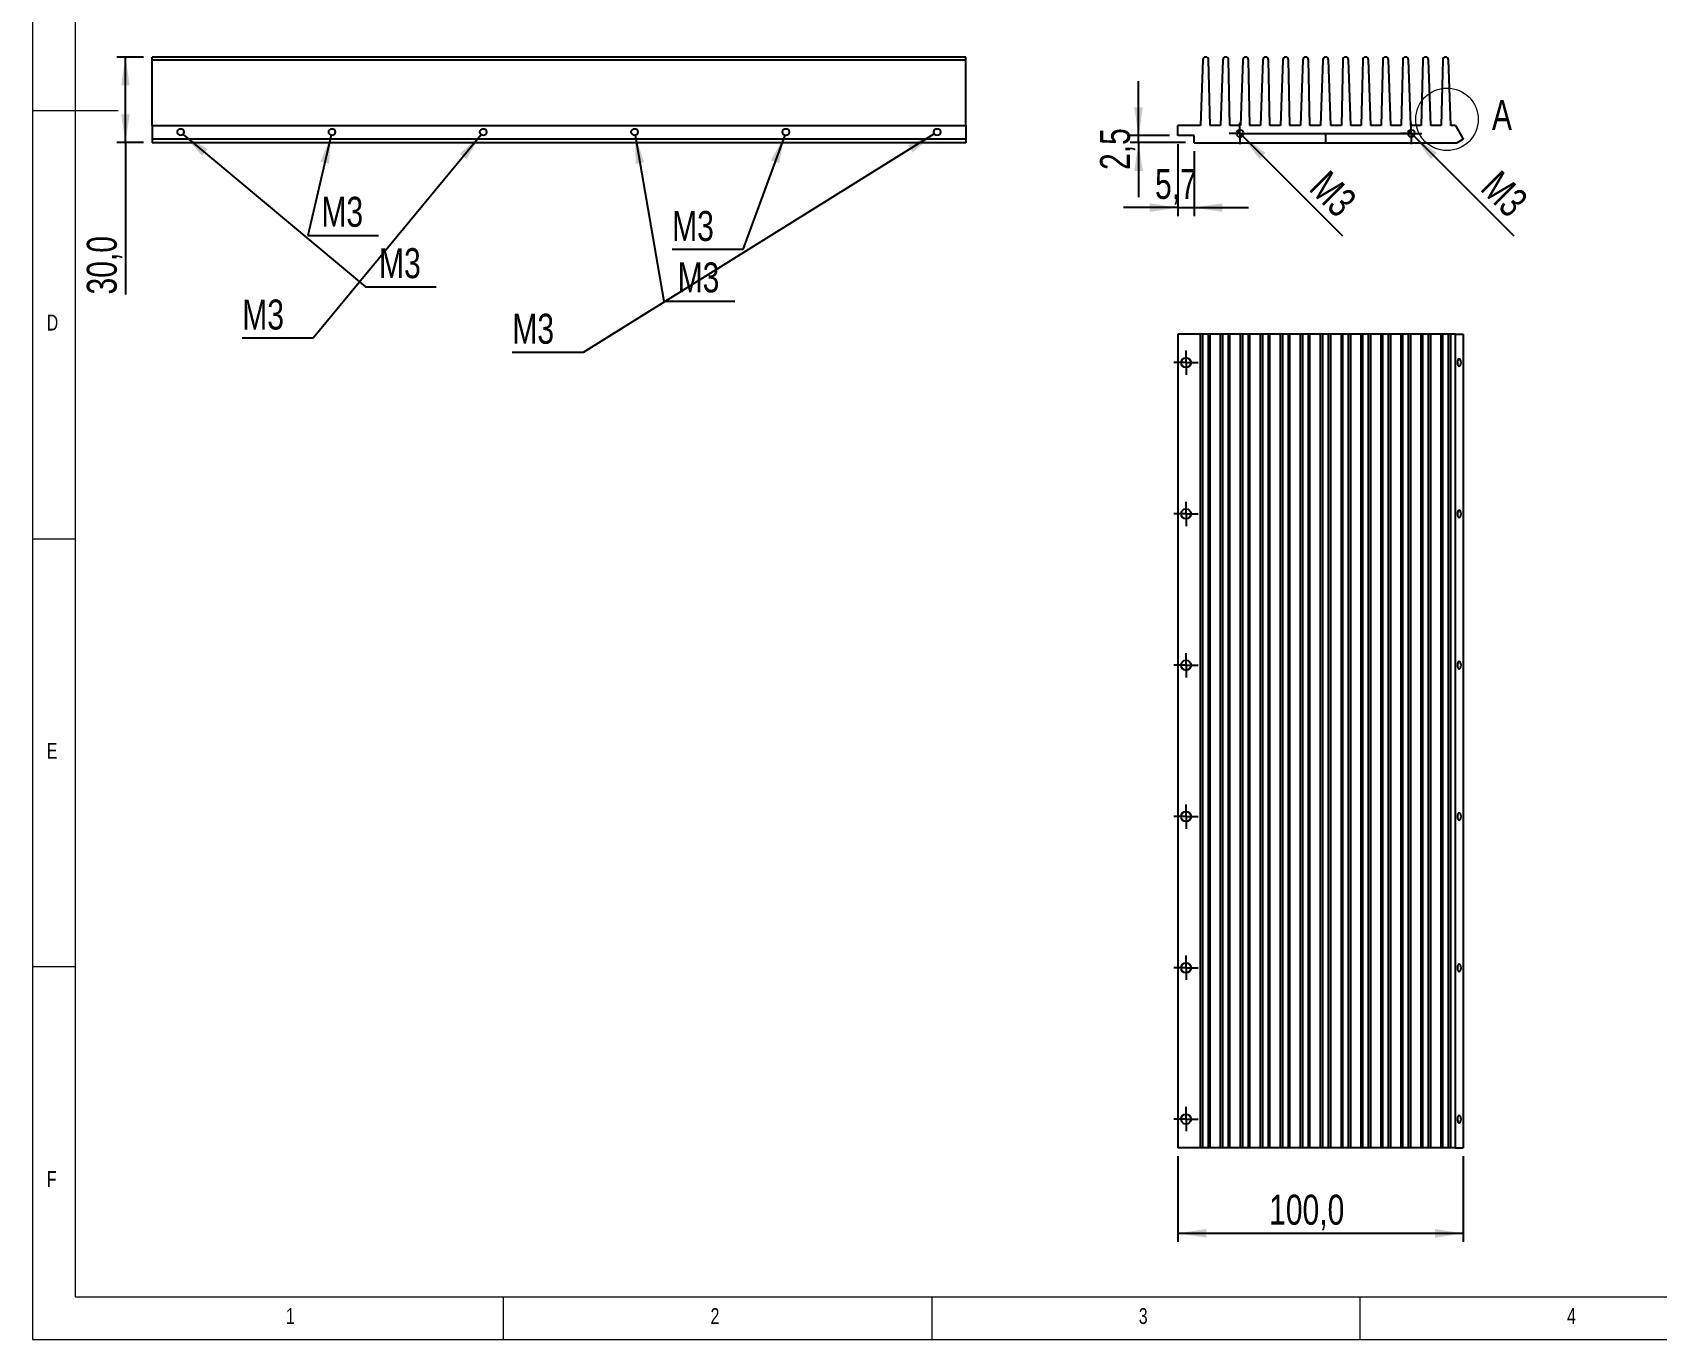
# Model space of a CAD drawing. Header units: millimetres. Extents: x 5 to 415, y 5 to 292.
# Drawn here: x 5 to 194.6, y 5 to 157.6 of the extents above; entities that cross this region are included whole.
import ezdxf

# ---------------------------------------------------------------- set-up
doc = ezdxf.new("R2010")
doc.units = ezdxf.units.MM
doc.layers.add('CAMADA_1', color=179, linetype='Continuous')
doc.styles.add('SLDTEXTSTYLE0', font='TXT', dxfattribs={"width": 0.75})
doc.dimstyles.new('SLDDIMSTYLE0', dxfattribs={"dimtxt": 3.5, "dimasz": 3.302, "dimexe": 0, "dimexo": 0.0625, "dimgap": 0.875, "dimtad": 1, "dimdec": 1, "dimlfac": 3, "dimrnd": 1e-09, "dimzin": 12, "dimdsep": 46, "dimtxsty": 'SLDTEXTSTYLE0', "dimblk1": 'NONE', "dimsah": 1, "dimcen": 0, "dimadec": 0, "dimazin": 3, "dimtfac": 1, "dimtdec": 1, "dimtmove": 0, "dimatfit": 3, "dimldrblk": 'NONE', "dimfxl": 1, "dimfrac": 2, "dimtolj": 1, "dimtzin": 12, "dimarcsym": 0})
doc.dimstyles.new('SLDDIMSTYLE1', dxfattribs={"dimtxt": 3.5, "dimasz": 3.302, "dimexe": 0, "dimexo": 0.0625, "dimgap": 0.875, "dimtad": 1, "dimdec": 1, "dimlfac": 3, "dimrnd": 1e-09, "dimzin": 12, "dimdsep": 46, "dimtxsty": 'SLDTEXTSTYLE0', "dimsah": 1, "dimcen": 0.09, "dimadec": 0, "dimazin": 3, "dimtfac": 1, "dimtdec": 1, "dimtmove": 0, "dimatfit": 0, "dimfxl": 1, "dimfrac": 2, "dimtolj": 1, "dimtzin": 12, "dimarcsym": 0})
doc.dimstyles.new('SLDDIMSTYLE2', dxfattribs={"dimtxt": 3.5, "dimasz": 3.302, "dimexe": 0, "dimexo": 0.0625, "dimgap": 0.875, "dimtad": 1, "dimdec": 1, "dimlfac": 3, "dimrnd": 1e-09, "dimzin": 12, "dimdsep": 46, "dimtxsty": 'SLDTEXTSTYLE0', "dimsah": 1, "dimcen": 0.09, "dimadec": 0, "dimazin": 3, "dimtfac": 1, "dimtdec": 1, "dimtofl": 0, "dimtmove": 0, "dimatfit": 3, "dimfxl": 1, "dimfrac": 2, "dimtolj": 1, "dimtzin": 12, "dimarcsym": 0})
doc.dimstyles.new('SLDDIMSTYLE5', dxfattribs={"dimtxt": 3.5, "dimasz": 3.302, "dimexe": 0, "dimexo": 0.0625, "dimgap": 0.875, "dimtad": 0, "dimtih": 1, "dimtoh": 1, "dimdec": 1, "dimlfac": 3, "dimrnd": 1e-09, "dimzin": 12, "dimdsep": 46, "dimtxsty": 'SLDTEXTSTYLE0', "dimsah": 1, "dimcen": 0, "dimadec": 0, "dimazin": 3, "dimtfac": 1, "dimtdec": 1, "dimtofl": 0, "dimtmove": 0, "dimatfit": 3, "dimfxl": 1, "dimfrac": 2, "dimtolj": 1, "dimtzin": 12, "dimarcsym": 0})

# ---------------------------------------------------------------- blocks, each defined once
blk = doc.blocks.new('_D')
at = {"layer": 'CAMADA_1'}
for q in [(165.69, 146.12), (177.95, 133.86)]:
    blk.add_line((166.27, 145.53), q, dxfattribs=at)
blk.add_solid([(166.27, 145.53), (168.25, 142.83), (168.97, 143.55)], dxfattribs=at)
at = {"layer": 'CAMADA_1', "insert": (176.38, 141.74), "char_height": 3.5, "attachment_point": 1, "rotation": 315, "style": 'SLDTEXTSTYLE0'}
blk.add_mtext('M3', dxfattribs=at)
blk = doc.blocks.new('_NONE')
blk = doc.blocks.new('_D_1')
at = {"layer": 'CAMADA_1'}
for q in [(145.69, 146.12), (157.95, 133.86)]:
    blk.add_line((146.27, 145.53), q, dxfattribs=at)
blk.add_solid([(146.27, 145.53), (148.25, 142.83), (148.97, 143.55)], dxfattribs=at)
at = {"layer": 'CAMADA_1', "insert": (156.38, 141.74), "char_height": 3.5, "attachment_point": 1, "rotation": 315, "style": 'SLDTEXTSTYLE0'}
blk.add_mtext('M3', dxfattribs=at)
blk = doc.blocks.new('_D_2')
at = {"layer": 'CAMADA_1'}
for p, q in [((134.14, 145.58), (134.14, 151.93)), ((137.74, 145.58), (133.14, 145.58)), ((139.63, 144.75), (133.14, 144.75)), ((134.14, 144.75), (134.14, 145.58)), ((134.14, 144.75), (134.14, 138.4))]:
    blk.add_line(p, q, dxfattribs=at)
for points in [[(134.14, 145.58), (134.65, 148.88), (133.63, 148.88)], [(134.14, 144.75), (133.63, 141.44), (134.65, 141.44)]]:
    blk.add_solid(points, dxfattribs=at)
at = {"layer": 'CAMADA_1', "insert": (129.63, 141.56), "char_height": 3.5, "attachment_point": 1, "rotation": 90, "style": 'SLDTEXTSTYLE0'}
blk.add_mtext('2,5', dxfattribs=at)
blk = doc.blocks.new('_D_3')
at = {"layer": 'CAMADA_1'}
for p, q in [((138.74, 144.58), (138.74, 136.17)), ((140.63, 143.75), (140.63, 136.17)), ((138.74, 137.17), (132.39, 137.17)), ((138.74, 137.17), (140.63, 137.17)), ((140.63, 137.17), (146.98, 137.17))]:
    blk.add_line(p, q, dxfattribs=at)
for points in [[(138.74, 137.17), (135.43, 137.68), (135.43, 136.66)], [(140.63, 137.17), (143.93, 136.66), (143.93, 137.68)]]:
    blk.add_solid(points, dxfattribs=at)
at = {"layer": 'CAMADA_1', "insert": (136.06, 141.68), "char_height": 3.5, "attachment_point": 1, "style": 'SLDTEXTSTYLE0'}
blk.add_mtext('5,7', dxfattribs=at)
blk = doc.blocks.new('SW_CENTERMARKSYMBOL_0')
at = {"layer": 'CAMADA_1', "color": 0}
for p, q in [((-0.83, 0), (-1.25, 0)), ((0, 0), (-0.83, 0)), ((0, 0.83), (0, 1.25)), ((0, 0), (0, 0.83)), ((0, 0), (0, -0.83)), ((0, 0), (0.83, 0)), ((0.83, 0), (1.25, 0)), ((0, -0.83), (0, -1.25))]:
    blk.add_line(p, q, dxfattribs=at)
blk = doc.blocks.new('SW_CENTERMARKSYMBOL_1')
at = {"layer": 'CAMADA_1', "color": 0}
for p, q in [((-0.83, 0), (-1.25, 0)), ((0, 0), (-0.83, 0)), ((0, 0.83), (0, 1.25)), ((0, 0), (0, 0.83)), ((0, 0), (0, -0.83)), ((0, 0), (0.83, 0)), ((0.83, 0), (1.25, 0)), ((0, -0.83), (0, -1.25))]:
    blk.add_line(p, q, dxfattribs=at)
blk = doc.blocks.new('_D_5')
at = {"layer": 'CAMADA_1'}
for p, q in [((138.74, 26.4), (138.74, 16.4)), ((172.05, 26.4), (172.05, 16.4)), ((138.74, 17.4), (172.05, 17.4))]:
    blk.add_line(p, q, dxfattribs=at)
for points in [[(138.74, 17.4), (142.04, 16.89), (142.04, 17.91)], [(172.05, 17.4), (168.75, 17.91), (168.75, 16.89)]]:
    blk.add_solid(points, dxfattribs=at)
at = {"layer": 'CAMADA_1', "insert": (149.38, 21.91), "char_height": 3.5, "attachment_point": 1, "style": 'SLDTEXTSTYLE0'}
blk.add_mtext('100,0', dxfattribs=at)
blk = doc.blocks.new('SW_CENTERMARKSYMBOL_2')
at = {"layer": 'CAMADA_1', "color": 0}
for p, q in [((-0.83, 0), (-1.42, 0)), ((0, 0), (-0.83, 0)), ((0, 0.83), (0, 1.42)), ((0, 0), (0, 0.83)), ((0, 0), (0, -0.83)), ((0, 0), (0.83, 0)), ((0.83, 0), (1.42, 0)), ((0, -0.83), (0, -1.42))]:
    blk.add_line(p, q, dxfattribs=at)
blk = doc.blocks.new('SW_CENTERMARKSYMBOL_3')
at = {"layer": 'CAMADA_1', "color": 0}
for p, q in [((-0.83, 0), (-1.42, 0)), ((0, 0), (-0.83, 0)), ((0, 0.83), (0, 1.42)), ((0, 0), (0, 0.83)), ((0, 0), (0, -0.83)), ((0, 0), (0.83, 0)), ((0.83, 0), (1.42, 0)), ((0, -0.83), (0, -1.42))]:
    blk.add_line(p, q, dxfattribs=at)
blk = doc.blocks.new('SW_CENTERMARKSYMBOL_4')
at = {"layer": 'CAMADA_1', "color": 0}
for p, q in [((-0.83, 0), (-1.42, 0)), ((0, 0), (-0.83, 0)), ((0, 0.83), (0, 1.42)), ((0, 0), (0, 0.83)), ((0, 0), (0, -0.83)), ((0, 0), (0.83, 0)), ((0.83, 0), (1.42, 0)), ((0, -0.83), (0, -1.42))]:
    blk.add_line(p, q, dxfattribs=at)
blk = doc.blocks.new('SW_CENTERMARKSYMBOL_5')
at = {"layer": 'CAMADA_1', "color": 0}
for p, q in [((-0.83, 0), (-1.42, 0)), ((0, 0), (-0.83, 0)), ((0, 0.83), (0, 1.42)), ((0, 0), (0, 0.83)), ((0, 0), (0, -0.83)), ((0, 0), (0.83, 0)), ((0.83, 0), (1.42, 0)), ((0, -0.83), (0, -1.42))]:
    blk.add_line(p, q, dxfattribs=at)
blk = doc.blocks.new('SW_CENTERMARKSYMBOL_6')
at = {"layer": 'CAMADA_1', "color": 0}
for p, q in [((-0.83, 0), (-1.42, 0)), ((0, 0), (-0.83, 0)), ((0, 0.83), (0, 1.42)), ((0, 0), (0, 0.83)), ((0, 0), (0, -0.83)), ((0, 0), (0.83, 0)), ((0.83, 0), (1.42, 0)), ((0, -0.83), (0, -1.42))]:
    blk.add_line(p, q, dxfattribs=at)
blk = doc.blocks.new('SW_CENTERMARKSYMBOL_7')
at = {"layer": 'CAMADA_1', "color": 0}
for p, q in [((-0.83, 0), (-1.42, 0)), ((0, 0), (-0.83, 0)), ((0, 0.83), (0, 1.42)), ((0, 0), (0, 0.83)), ((0, 0), (0, -0.83)), ((0, 0), (0.83, 0)), ((0.83, 0), (1.42, 0)), ((0, -0.83), (0, -1.42))]:
    blk.add_line(p, q, dxfattribs=at)
blk = doc.blocks.new('_D_17')
at = {"layer": 'CAMADA_1'}
for p, q in [((22.6, 145.72), (43.87, 127.92)), ((43.87, 127.92), (52.14, 127.92))]:
    blk.add_line(p, q, dxfattribs=at)
blk.add_solid([(22.6, 145.72), (24.81, 143.21), (25.46, 143.99)], dxfattribs=at)
at = {"layer": 'CAMADA_1', "insert": (45.46, 132.43), "char_height": 3.5, "attachment_point": 1, "style": 'SLDTEXTSTYLE0'}
blk.add_mtext('M3', dxfattribs=at)
blk = doc.blocks.new('_D_18')
at = {"layer": 'CAMADA_1'}
for p, q in [((39.88, 145.63), (37.15, 133.92)), ((37.15, 133.92), (45.41, 133.92))]:
    blk.add_line(p, q, dxfattribs=at)
blk.add_solid([(39.88, 145.63), (38.63, 142.53), (39.62, 142.3)], dxfattribs=at)
at = {"layer": 'CAMADA_1', "insert": (38.73, 138.43), "char_height": 3.5, "attachment_point": 1, "style": 'SLDTEXTSTYLE0'}
blk.add_mtext('M3', dxfattribs=at)
blk = doc.blocks.new('_D_19')
at = {"layer": 'CAMADA_1'}
for p, q in [((57.37, 145.68), (37.76, 121.92)), ((37.76, 121.92), (29.49, 121.92))]:
    blk.add_line(p, q, dxfattribs=at)
blk.add_solid([(57.37, 145.68), (54.88, 143.46), (55.66, 142.81)], dxfattribs=at)
at = {"layer": 'CAMADA_1', "insert": (29.49, 126.43), "char_height": 3.5, "attachment_point": 1, "style": 'SLDTEXTSTYLE0'}
blk.add_mtext('M3', dxfattribs=at)
blk = doc.blocks.new('_D_20')
at = {"layer": 'CAMADA_1'}
for p, q in [((75.36, 145.62), (78.73, 126.26)), ((78.73, 126.26), (87, 126.26))]:
    blk.add_line(p, q, dxfattribs=at)
blk.add_solid([(75.36, 145.62), (75.42, 142.27), (76.42, 142.45)], dxfattribs=at)
at = {"layer": 'CAMADA_1', "insert": (80.32, 130.77), "char_height": 3.5, "attachment_point": 1, "style": 'SLDTEXTSTYLE0'}
blk.add_mtext('M3', dxfattribs=at)
blk = doc.blocks.new('_D_21')
at = {"layer": 'CAMADA_1'}
for p, q in [((92.83, 145.62), (87.94, 132.26)), ((87.94, 132.26), (79.68, 132.26))]:
    blk.add_line(p, q, dxfattribs=at)
blk.add_solid([(92.83, 145.62), (91.22, 142.69), (92.17, 142.34)], dxfattribs=at)
at = {"layer": 'CAMADA_1', "insert": (79.68, 136.77), "char_height": 3.5, "attachment_point": 1, "style": 'SLDTEXTSTYLE0'}
blk.add_mtext('M3', dxfattribs=at)
blk = doc.blocks.new('_D_22')
at = {"layer": 'CAMADA_1'}
for p, q in [((110.28, 145.77), (69.28, 120.26)), ((69.28, 120.26), (61.02, 120.26))]:
    blk.add_line(p, q, dxfattribs=at)
blk.add_solid([(110.28, 145.77), (107.21, 144.45), (107.75, 143.59)], dxfattribs=at)
at = {"layer": 'CAMADA_1', "insert": (61.02, 124.77), "char_height": 3.5, "attachment_point": 1, "style": 'SLDTEXTSTYLE0'}
blk.add_mtext('M3', dxfattribs=at)
blk = doc.blocks.new('_D_23')
at = {"layer": 'CAMADA_1'}
for p, q in [((17.96, 154.75), (14.85, 154.75)), ((15.85, 144.75), (15.85, 154.75)), ((17.96, 144.75), (14.85, 144.75)), ((15.85, 144.75), (15.85, 127.02))]:
    blk.add_line(p, q, dxfattribs=at)
for points in [[(15.85, 154.75), (15.35, 151.44), (16.36, 151.44)], [(15.85, 144.75), (16.36, 148.05), (15.35, 148.05)]]:
    blk.add_solid(points, dxfattribs=at)
at = {"layer": 'CAMADA_1', "insert": (11.34, 127.02), "char_height": 3.5, "attachment_point": 1, "rotation": 90, "style": 'SLDTEXTSTYLE0'}
blk.add_mtext('30,0', dxfattribs=at)

msp = doc.modelspace()

# ---------------------------------------------------------------- linework, layer by layer
at = {"color": 7, "linetype": 'Continuous', "lineweight": 18}
for p, q in [((5, 292), (5, 5)), ((10, 287), (10, 10)), ((5, 148.5), (15, 148.5)), ((5, 98.5), (10, 98.5)), ((10, 48.5), (5, 48.5)), ((10, 10), (227.8, 10)), ((60, 5), (60, 10)), ((110, 10), (110, 5)), ((160, 5), (160, 10)), ((5, 5), (415, 5))]:
    msp.add_line(p, q, dxfattribs=at)
at = {"color": 7, "linetype": 'Continuous', "lineweight": 25}
for p, q in [((113.95894, 154.7453), (18.95894, 154.7453)), ((18.95894, 154.41196), (18.95894, 154.7453)), ((18.95894, 154.41196), (113.95894, 154.41196)), ((18.95894, 146.7453), (18.95894, 154.41196)), ((113.95894, 154.41196), (113.95894, 154.7453)), ((113.95894, 146.7453), (113.95894, 154.41196)), ((141.64703, 154.41196), (141.38036, 146.7453)), ((142.48036, 146.7453), (142.3137, 154.41196)), ((143.98036, 154.41196), (143.7137, 146.7453)), ((144.8137, 146.7453), (144.64703, 154.41196)), ((146.3137, 154.41196), (146.04703, 146.7453)), ((147.14703, 146.7453), (146.98036, 154.41196)), ((148.64703, 154.41196), (148.38036, 146.7453)), ((149.48036, 146.7453), (149.3137, 154.41196)), ((150.98036, 154.41196), (150.7137, 146.7453)), ((151.8137, 146.7453), (151.64703, 154.41196)), ((153.3137, 154.41196), (153.04703, 146.7453)), ((154.14703, 146.7453), (153.98036, 154.41196)), ((155.64703, 154.41196), (155.38036, 146.7453)), ((156.58036, 146.7453), (156.3137, 154.41196)), ((157.98036, 154.41196), (157.8137, 146.7453)), ((158.9137, 146.7453), (158.64703, 154.41196)), ((160.3137, 154.41196), (160.14703, 146.7453)), ((161.24703, 146.7453), (160.98036, 154.41196)), ((162.64703, 154.41196), (162.48036, 146.7453)), ((163.58036, 146.7453), (163.3137, 154.41196)), ((164.98036, 154.41196), (164.8137, 146.7453)), ((165.9137, 146.7453), (165.64703, 154.41196)), ((167.3137, 154.41196), (167.14703, 146.7453)), ((168.24703, 146.7453), (167.98036, 154.41196)), ((169.64703, 154.41196), (169.48036, 146.7453)), ((170.58036, 146.7453), (170.3137, 154.41196)), ((18.95894, 146.7453), (113.95894, 146.7453)), ((18.95894, 146.7453), (18.95894, 145.16196)), ((113.95894, 146.7453), (113.95894, 145.16196)), ((138.73568, 145.57863), (138.73568, 146.7453)), ((141.38036, 146.7453), (138.73568, 146.7453)), ((143.7137, 146.7453), (142.48036, 146.7453)), ((146.04703, 146.7453), (144.8137, 146.7453)), ((148.38036, 146.7453), (147.14703, 146.7453)), ((150.7137, 146.7453), (149.48036, 146.7453)), ((153.04703, 146.7453), (151.8137, 146.7453)), ((155.38036, 146.7453), (154.14703, 146.7453)), ((157.8137, 146.7453), (156.58036, 146.7453)), ((160.14703, 146.7453), (158.9137, 146.7453)), ((162.48036, 146.7453), (161.24703, 146.7453)), ((164.8137, 146.7453), (163.58036, 146.7453)), ((167.14703, 146.7453), (165.9137, 146.7453)), ((169.48036, 146.7453), (168.24703, 146.7453)), ((171.1392, 146.7453), (170.58036, 146.7453)), ((171.1392, 146.7453), (172.05333, 145.16196)), ((113.95894, 145.16196), (18.95894, 145.16196)), ((18.95894, 145.16196), (18.95894, 144.7453)), ((113.95894, 144.7453), (18.95894, 144.7453)), ((113.95894, 145.16196), (113.95894, 144.7453)), ((140.62908, 145.57863), (138.73568, 145.57863)), ((140.62908, 144.7453), (140.62908, 145.57863)), ((140.62908, 144.7453), (171.33165, 144.7453)), ((172.05333, 145.16196), (171.33165, 144.7453)), ((138.73568, 122.40083), (138.73568, 27.40083)), ((141.38036, 122.40083), (138.73568, 122.40083)), ((141.38036, 27.40083), (141.38036, 122.40083)), ((141.64703, 122.40083), (141.38036, 122.40083)), ((141.64703, 27.40083), (141.64703, 122.40083)), ((142.3137, 122.40083), (141.64703, 122.40083)), ((142.3137, 27.40083), (142.3137, 122.40083)), ((142.48036, 122.40083), (142.3137, 122.40083)), ((142.48036, 27.40083), (142.48036, 122.40083)), ((143.7137, 122.40083), (142.48036, 122.40083)), ((143.7137, 27.40083), (143.7137, 122.40083)), ((143.98036, 122.40083), (143.7137, 122.40083)), ((143.98036, 27.40083), (143.98036, 122.40083)), ((144.64703, 122.40083), (143.98036, 122.40083)), ((144.64703, 27.40083), (144.64703, 122.40083)), ((144.8137, 122.40083), (144.64703, 122.40083)), ((144.8137, 27.40083), (144.8137, 122.40083)), ((146.04703, 122.40083), (144.8137, 122.40083)), ((146.04703, 27.40083), (146.04703, 122.40083)), ((146.3137, 122.40083), (146.04703, 122.40083)), ((146.3137, 27.40083), (146.3137, 122.40083)), ((146.98036, 122.40083), (146.3137, 122.40083)), ((146.98036, 27.40083), (146.98036, 122.40083)), ((147.14703, 122.40083), (146.98036, 122.40083)), ((147.14703, 27.40083), (147.14703, 122.40083)), ((148.38036, 122.40083), (147.14703, 122.40083)), ((148.38036, 27.40083), (148.38036, 122.40083)), ((148.64703, 122.40083), (148.38036, 122.40083)), ((148.64703, 27.40083), (148.64703, 122.40083)), ((149.3137, 122.40083), (148.64703, 122.40083)), ((149.3137, 27.40083), (149.3137, 122.40083)), ((149.48036, 122.40083), (149.3137, 122.40083)), ((149.48036, 27.40083), (149.48036, 122.40083)), ((150.7137, 122.40083), (149.48036, 122.40083)), ((150.7137, 27.40083), (150.7137, 122.40083)), ((150.98036, 122.40083), (150.7137, 122.40083)), ((150.98036, 27.40083), (150.98036, 122.40083)), ((151.64703, 122.40083), (150.98036, 122.40083)), ((151.64703, 27.40083), (151.64703, 122.40083)), ((151.8137, 122.40083), (151.64703, 122.40083)), ((151.8137, 27.40083), (151.8137, 122.40083)), ((153.04703, 122.40083), (151.8137, 122.40083)), ((153.04703, 27.40083), (153.04703, 122.40083)), ((153.3137, 122.40083), (153.04703, 122.40083)), ((153.3137, 27.40083), (153.3137, 122.40083)), ((153.98036, 122.40083), (153.3137, 122.40083)), ((153.98036, 27.40083), (153.98036, 122.40083)), ((154.14703, 122.40083), (153.98036, 122.40083)), ((154.14703, 27.40083), (154.14703, 122.40083)), ((155.38036, 122.40083), (154.14703, 122.40083)), ((155.38036, 27.40083), (155.38036, 122.40083)), ((155.64703, 122.40083), (155.38036, 122.40083)), ((155.64703, 27.40083), (155.64703, 122.40083)), ((156.3137, 122.40083), (155.64703, 122.40083)), ((156.3137, 27.40083), (156.3137, 122.40083)), ((156.58036, 122.40083), (156.3137, 122.40083)), ((156.58036, 27.40083), (156.58036, 122.40083)), ((157.8137, 122.40083), (156.58036, 122.40083)), ((157.8137, 27.40083), (157.8137, 122.40083)), ((157.98036, 122.40083), (157.8137, 122.40083)), ((157.98036, 27.40083), (157.98036, 122.40083)), ((158.64703, 122.40083), (157.98036, 122.40083)), ((158.64703, 27.40083), (158.64703, 122.40083)), ((158.9137, 122.40083), (158.64703, 122.40083)), ((158.9137, 27.40083), (158.9137, 122.40083)), ((160.14703, 122.40083), (158.9137, 122.40083)), ((160.14703, 27.40083), (160.14703, 122.40083)), ((160.3137, 122.40083), (160.14703, 122.40083)), ((160.3137, 27.40083), (160.3137, 122.40083)), ((160.98036, 122.40083), (160.3137, 122.40083)), ((160.98036, 27.40083), (160.98036, 122.40083)), ((161.24703, 122.40083), (160.98036, 122.40083)), ((161.24703, 27.40083), (161.24703, 122.40083)), ((162.48036, 122.40083), (161.24703, 122.40083)), ((162.48036, 27.40083), (162.48036, 122.40083)), ((162.64703, 122.40083), (162.48036, 122.40083)), ((162.64703, 27.40083), (162.64703, 122.40083)), ((163.3137, 122.40083), (162.64703, 122.40083)), ((163.3137, 27.40083), (163.3137, 122.40083)), ((163.58036, 122.40083), (163.3137, 122.40083)), ((163.58036, 27.40083), (163.58036, 122.40083)), ((164.8137, 122.40083), (163.58036, 122.40083)), ((164.8137, 27.40083), (164.8137, 122.40083)), ((164.98036, 122.40083), (164.8137, 122.40083)), ((164.98036, 27.40083), (164.98036, 122.40083)), ((165.64703, 122.40083), (164.98036, 122.40083)), ((165.64703, 27.40083), (165.64703, 122.40083)), ((165.9137, 122.40083), (165.64703, 122.40083)), ((165.9137, 27.40083), (165.9137, 122.40083)), ((167.14703, 122.40083), (165.9137, 122.40083)), ((167.14703, 27.40083), (167.14703, 122.40083)), ((167.3137, 122.40083), (167.14703, 122.40083)), ((167.3137, 27.40083), (167.3137, 122.40083)), ((167.98036, 122.40083), (167.3137, 122.40083)), ((167.98036, 27.40083), (167.98036, 122.40083)), ((168.24703, 122.40083), (167.98036, 122.40083)), ((168.24703, 27.40083), (168.24703, 122.40083)), ((169.48036, 122.40083), (168.24703, 122.40083)), ((169.48036, 27.40083), (169.48036, 122.40083)), ((169.64703, 122.40083), (169.48036, 122.40083)), ((169.64703, 27.40083), (169.64703, 122.40083)), ((170.3137, 122.40083), (169.64703, 122.40083)), ((170.3137, 27.40083), (170.3137, 122.40083)), ((170.58036, 122.40083), (170.3137, 122.40083)), ((170.58036, 27.40083), (170.58036, 122.40083)), ((171.1392, 122.40083), (170.58036, 122.40083)), ((171.1392, 27.40083), (171.1392, 122.40083)), ((171.1392, 122.40083), (172.05333, 122.40083)), ((172.05333, 122.40083), (172.05333, 27.40083)), ((141.38036, 27.40083), (138.73568, 27.40083)), ((141.64703, 27.40083), (141.38036, 27.40083)), ((142.3137, 27.40083), (141.64703, 27.40083)), ((142.48036, 27.40083), (142.3137, 27.40083)), ((143.7137, 27.40083), (142.48036, 27.40083)), ((143.98036, 27.40083), (143.7137, 27.40083)), ((144.64703, 27.40083), (143.98036, 27.40083)), ((144.8137, 27.40083), (144.64703, 27.40083)), ((146.04703, 27.40083), (144.8137, 27.40083)), ((146.3137, 27.40083), (146.04703, 27.40083)), ((146.98036, 27.40083), (146.3137, 27.40083)), ((147.14703, 27.40083), (146.98036, 27.40083)), ((148.38036, 27.40083), (147.14703, 27.40083)), ((148.64703, 27.40083), (148.38036, 27.40083)), ((149.3137, 27.40083), (148.64703, 27.40083)), ((149.48036, 27.40083), (149.3137, 27.40083)), ((150.7137, 27.40083), (149.48036, 27.40083)), ((150.98036, 27.40083), (150.7137, 27.40083)), ((151.64703, 27.40083), (150.98036, 27.40083)), ((151.8137, 27.40083), (151.64703, 27.40083)), ((153.04703, 27.40083), (151.8137, 27.40083)), ((153.3137, 27.40083), (153.04703, 27.40083)), ((153.98036, 27.40083), (153.3137, 27.40083)), ((154.14703, 27.40083), (153.98036, 27.40083)), ((155.38036, 27.40083), (154.14703, 27.40083)), ((155.64703, 27.40083), (155.38036, 27.40083)), ((156.3137, 27.40083), (155.64703, 27.40083)), ((156.58036, 27.40083), (156.3137, 27.40083)), ((157.8137, 27.40083), (156.58036, 27.40083)), ((157.98036, 27.40083), (157.8137, 27.40083)), ((158.64703, 27.40083), (157.98036, 27.40083)), ((158.9137, 27.40083), (158.64703, 27.40083)), ((160.14703, 27.40083), (158.9137, 27.40083)), ((160.3137, 27.40083), (160.14703, 27.40083)), ((160.98036, 27.40083), (160.3137, 27.40083)), ((161.24703, 27.40083), (160.98036, 27.40083)), ((162.48036, 27.40083), (161.24703, 27.40083)), ((162.64703, 27.40083), (162.48036, 27.40083)), ((163.3137, 27.40083), (162.64703, 27.40083)), ((163.58036, 27.40083), (163.3137, 27.40083)), ((164.8137, 27.40083), (163.58036, 27.40083)), ((164.98036, 27.40083), (164.8137, 27.40083)), ((165.64703, 27.40083), (164.98036, 27.40083)), ((165.9137, 27.40083), (165.64703, 27.40083)), ((167.14703, 27.40083), (165.9137, 27.40083)), ((167.3137, 27.40083), (167.14703, 27.40083)), ((167.98036, 27.40083), (167.3137, 27.40083)), ((168.24703, 27.40083), (167.98036, 27.40083)), ((169.48036, 27.40083), (168.24703, 27.40083)), ((169.64703, 27.40083), (169.48036, 27.40083)), ((170.3137, 27.40083), (169.64703, 27.40083)), ((170.58036, 27.40083), (170.3137, 27.40083)), ((171.1392, 27.40083), (170.58036, 27.40083)), ((171.1392, 27.40083), (172.05333, 27.40083))]:
    msp.add_line(p, q, dxfattribs=at)
at = {"color": 7, "linetype": 'Continuous'}
for p, q in [((145.98036, 145.82356), (165.98036, 145.82356)), ((155.98036, 145.82356), (155.98036, 144.7453))]:
    msp.add_line(p, q, dxfattribs=at)
at = {"color": 7, "linetype": 'Continuous', "lineweight": 25, "flags": 128}
for points in [[(22.29227, 146.34268), (22.13282, 146.31521), (21.99764, 146.23699), (21.90732, 146.11992), (21.8756, 145.98183), (21.90732, 145.84374), (21.99764, 145.72668), (22.13282, 145.64846), (22.29227, 145.62099), (22.45172, 145.64846), (22.58689, 145.72668), (22.67722, 145.84374), (22.70893, 145.98183), (22.67722, 146.11992), (22.58689, 146.23699), (22.45172, 146.31521), (22.29227, 146.34268)], [(39.95894, 146.34268), (39.79948, 146.31521), (39.66431, 146.23699), (39.57399, 146.11992), (39.54227, 145.98183), (39.57399, 145.84374), (39.66431, 145.72668), (39.79948, 145.64846), (39.95894, 145.62099), (40.11839, 145.64846), (40.25357, 145.72668), (40.34389, 145.84374), (40.3756, 145.98183), (40.34389, 146.11992), (40.25357, 146.23699), (40.11839, 146.31521), (39.95894, 146.34268)], [(57.6256, 146.34268), (57.46615, 146.31521), (57.33098, 146.23699), (57.24065, 146.11992), (57.20894, 145.98183), (57.24065, 145.84374), (57.33098, 145.72668), (57.46615, 145.64846), (57.6256, 145.62099), (57.78506, 145.64846), (57.92023, 145.72668), (58.01056, 145.84374), (58.04227, 145.98183), (58.01056, 146.11992), (57.92023, 146.23699), (57.78506, 146.31521), (57.6256, 146.34268)], [(75.29227, 146.34268), (75.13282, 146.31521), (74.99764, 146.23699), (74.90732, 146.11992), (74.8756, 145.98183), (74.90732, 145.84374), (74.99764, 145.72668), (75.13282, 145.64846), (75.29227, 145.62099), (75.45172, 145.64846), (75.5869, 145.72668), (75.67722, 145.84374), (75.70894, 145.98183), (75.67722, 146.11992), (75.5869, 146.23699), (75.45172, 146.31521), (75.29227, 146.34268)], [(92.95894, 146.34268), (92.79949, 146.31521), (92.66431, 146.23699), (92.57399, 146.11992), (92.54227, 145.98183), (92.57399, 145.84374), (92.66431, 145.72668), (92.79949, 145.64846), (92.95894, 145.62099), (93.11839, 145.64846), (93.25356, 145.72668), (93.34389, 145.84374), (93.3756, 145.98183), (93.34389, 146.11992), (93.25356, 146.23699), (93.11839, 146.31521), (92.95894, 146.34268)], [(110.6256, 146.34268), (110.46615, 146.31521), (110.33098, 146.23699), (110.24065, 146.11992), (110.20894, 145.98183), (110.24065, 145.84374), (110.33098, 145.72668), (110.46615, 145.64846), (110.6256, 145.62099), (110.78505, 145.64846), (110.92023, 145.72668), (111.01055, 145.84374), (111.04227, 145.98183), (111.01055, 146.11992), (110.92023, 146.23699), (110.78505, 146.31521), (110.6256, 146.34268)], [(171.37165, 119.0675), (171.38751, 118.90804), (171.43267, 118.77287), (171.50026, 118.68255), (171.57998, 118.65083), (171.65971, 118.68255), (171.7273, 118.77287), (171.77246, 118.90804), (171.78832, 119.0675), (171.77246, 119.22695), (171.7273, 119.36212), (171.65971, 119.45245), (171.57998, 119.48416), (171.50026, 119.45245), (171.43267, 119.36212), (171.38751, 119.22695), (171.37165, 119.0675)], [(171.37165, 101.40083), (171.38751, 101.24138), (171.43267, 101.1062), (171.50026, 101.01588), (171.57998, 100.98416), (171.65971, 101.01588), (171.7273, 101.1062), (171.77246, 101.24138), (171.78832, 101.40083), (171.77246, 101.56028), (171.7273, 101.69546), (171.65971, 101.78578), (171.57998, 101.8175), (171.50026, 101.78578), (171.43267, 101.69546), (171.38751, 101.56028), (171.37165, 101.40083)], [(171.37165, 83.73416), (171.38751, 83.57471), (171.43267, 83.43954), (171.50026, 83.34921), (171.57998, 83.31749), (171.65971, 83.34921), (171.7273, 83.43954), (171.77246, 83.57471), (171.78832, 83.73416), (171.77246, 83.89361), (171.7273, 84.02879), (171.65971, 84.11911), (171.57998, 84.15083), (171.50026, 84.11911), (171.43267, 84.02879), (171.38751, 83.89361), (171.37165, 83.73416)], [(171.37165, 66.0675), (171.38751, 65.90804), (171.43267, 65.77287), (171.50026, 65.68254), (171.57998, 65.65083), (171.65971, 65.68254), (171.7273, 65.77287), (171.77246, 65.90804), (171.78832, 66.0675), (171.77246, 66.22695), (171.7273, 66.36212), (171.65971, 66.45245), (171.57998, 66.48416), (171.50026, 66.45245), (171.43267, 66.36212), (171.38751, 66.22695), (171.37165, 66.0675)], [(171.37165, 48.40083), (171.38751, 48.24138), (171.43267, 48.1062), (171.50026, 48.01588), (171.57998, 47.98416), (171.65971, 48.01588), (171.7273, 48.1062), (171.77246, 48.24138), (171.78832, 48.40083), (171.77246, 48.56028), (171.7273, 48.69546), (171.65971, 48.78578), (171.57998, 48.81749), (171.50026, 48.78578), (171.43267, 48.69546), (171.38751, 48.56028), (171.37165, 48.40083)], [(171.37165, 30.73416), (171.38751, 30.57471), (171.43267, 30.43953), (171.50026, 30.34921), (171.57998, 30.31749), (171.65971, 30.34921), (171.7273, 30.43953), (171.77246, 30.57471), (171.78832, 30.73416), (171.77246, 30.89361), (171.7273, 31.02879), (171.65971, 31.11912), (171.57998, 31.15083), (171.50026, 31.11912), (171.43267, 31.02879), (171.38751, 30.89361), (171.37165, 30.73416)]]:
    msp.add_lwpolyline(points, dxfattribs=at)
at = {"color": 7, "linetype": 'Continuous', "lineweight": 18}
msp.add_circle((170.14484, 147.47099), 3.64832, dxfattribs=at)
at = {"color": 7, "linetype": 'Continuous', "lineweight": 25}
for centre, radius in [((145.98036, 145.82356), 0.41667), ((165.98036, 145.82356), 0.41667), ((139.68238, 119.0675), 0.58333), ((139.68238, 101.40083), 0.58333), ((139.68238, 83.73416), 0.58333), ((139.68238, 66.0675), 0.58333), ((139.68238, 48.40083), 0.58333), ((139.68238, 30.73416), 0.58333)]:
    msp.add_circle(centre, radius, dxfattribs=at)
for centre in [(141.98036, 154.41196), (144.3137, 154.41196), (146.64703, 154.41196), (148.98036, 154.41196), (151.3137, 154.41196), (153.64703, 154.41196), (155.98036, 154.41196), (158.3137, 154.41196), (160.64703, 154.41196), (162.98036, 154.41196), (165.3137, 154.41196), (167.64703, 154.41196), (169.98036, 154.41196)]:
    msp.add_arc(centre, 0.33333, 0, 180, dxfattribs=at)

# ---------------------------------------------------------------- block references
at = {"layer": 'CAMADA_1'}
for name, p in [('SW_CENTERMARKSYMBOL_0', (145.98036, 145.82356)), ('SW_CENTERMARKSYMBOL_1', (165.98036, 145.82356)), ('SW_CENTERMARKSYMBOL_5', (139.68238, 119.0675)), ('SW_CENTERMARKSYMBOL_4', (139.68238, 101.40083)), ('SW_CENTERMARKSYMBOL_6', (139.68238, 83.73416)), ('SW_CENTERMARKSYMBOL_3', (139.68238, 66.0675)), ('SW_CENTERMARKSYMBOL_2', (139.68238, 48.40083)), ('SW_CENTERMARKSYMBOL_7', (139.68238, 30.73416))]:
    msp.add_blockref(name, p, dxfattribs=at)

# ---------------------------------------------------------------- texts
at = {"color": 7, "linetype": 'Continuous', "lineweight": 18, "insert": (175.39431, 149.72445), "char_height": 3.5, "attachment_point": 1, "style": 'SLDTEXTSTYLE0'}
msp.add_mtext('A', dxfattribs=at)
at = {"color": 7, "linetype": 'Continuous', "lineweight": 0, "char_height": 1.85208, "attachment_point": 1, "style": 'SLDTEXTSTYLE0'}
for s, insert in [('D', (6.66667, 124.66802)), ('E', (6.66667, 74.66802)), ('F', (6.66667, 24.66802)), ('1', (34.58333, 8.66802)), ('2', (84.16667, 8.66802)), ('3', (134.16667, 8.66802)), ('4', (184.16667, 8.66802))]:
    msp.add_mtext(s, dxfattribs=dict(at, insert=insert))

# ---------------------------------------------------------------- dimensions: what is measured, and where the dimension line sits
at = {"layer": 'CAMADA_1'}
for base, p1, p2, dimstyle, picture, middle in [((15.85417, 154.7453), (18.95894, 144.7453), (18.95894, 154.7453), 'SLDDIMSTYLE2', '_D_23', (15.85417, 131.69955)), ((134.13815, 145.57863), (140.62908, 144.7453), (138.73568, 145.57863), 'SLDDIMSTYLE1', '_D_2', (134.13815, 144.89955))]:
    dim = msp.add_linear_dim(base=base, p1=p1, p2=p2, angle=90, dimstyle=dimstyle, dxfattribs=at)
    dim.commit()
    dim.dimension.update_dxf_attribs({"geometry": picture, "text_midpoint": middle, "dimtype": 160})
for p1, p2, picture, middle in [((145.68574, 146.11819), (146.27499, 145.52893), '_D_1', (155.76451, 136.03943)), ((165.68574, 146.11819), (166.27499, 145.52893), '_D', (175.76451, 136.03943))]:
    dim = msp.add_diameter_dim_2p(p1=p1, p2=p2, text='M3', dimstyle='SLDDIMSTYLE0', override={"dimpost": '<>'}, dxfattribs=at)
    dim.commit()
    dim.dimension.update_dxf_attribs({"geometry": picture, "text_midpoint": middle, "dimtype": 163})
for center, mpoint, picture, middle in [((22.29227, 145.98183), (22.60159, 145.72298), '_D_17', (48.79906, 130.60858)), ((57.6256, 145.98183), (57.37483, 145.67815), '_D_19', (32.83068, 124.60858)), ((39.95894, 145.98183), (39.87632, 145.62759), '_D_18', (42.07347, 136.60858)), ((110.6256, 145.98183), (110.28074, 145.76723), '_D_22', (64.35685, 122.94136)), ((75.29227, 145.98183), (75.35617, 145.61502), '_D_20', (83.65573, 128.94136)), ((92.95894, 145.98183), (92.82619, 145.61848), '_D_21', (83.01712, 134.94136))]:
    dim = msp.add_radius_dim(center=center, mpoint=mpoint, text='M3', dimstyle='SLDDIMSTYLE5', override={"dimpost": '<>'}, dxfattribs=at)
    dim.commit()
    dim.dimension.update_dxf_attribs({"geometry": picture, "text_midpoint": middle, "dimtype": 164})
for base, p1, p2, dimstyle, picture, middle in [((140.62908, 137.16812), (138.73568, 145.57863), (140.62908, 144.7453), 'SLDDIMSTYLE1', '_D_3', (139.39794, 137.16812)), ((172.05333, 17.40083), (138.73568, 27.40083), (172.05333, 27.40083), 'SLDDIMSTYLE2', '_D_5', (155.3945, 17.40083))]:
    dim = msp.add_linear_dim(base=base, p1=p1, p2=p2, dimstyle=dimstyle, dxfattribs=at)
    dim.commit()
    dim.dimension.update_dxf_attribs({"geometry": picture, "text_midpoint": middle, "dimtype": 160})

doc.saveas('drawing.dxf')
